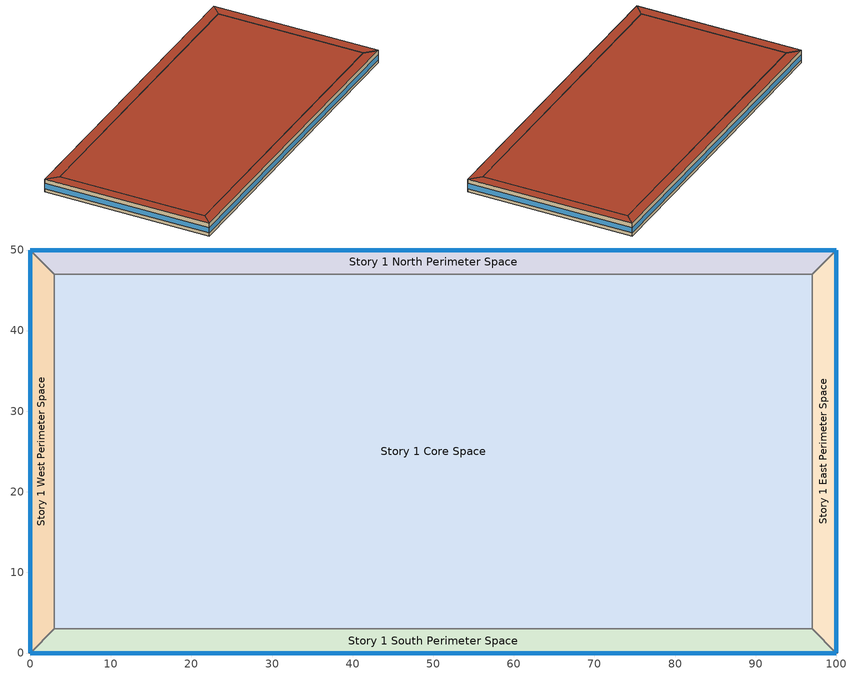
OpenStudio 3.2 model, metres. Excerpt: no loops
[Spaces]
Story 1 West Perimeter Space
 floor ground: 0,0 0,50 3,47 3,3 z0
 wall outside: 0,50 0,0 z0:4
 wall to Story 1 North Perimeter Space: 3,47 0,50 z0:4
 wall to Story 1 Core Space: 3,3 3,47 z0:4
 wall to Story 1 South Perimeter Space: 0,0 3,3 z0:4
 window: 0,49.97 0,0.03 z1:2.6
 roof outside: 3,3 3,47 0,50 0,0 z4
Story 1 North Perimeter Space
 floor ground: 0,50 100,50 97,47 3,47 z0
 wall outside: 100,50 0,50 z0:4
 wall to Story 1 East Perimeter Space: 97,47 100,50 z0:4
 wall to Story 1 Core Space: 3,47 97,47 z0:4
 window: 99.97,50 0.03,50 z1:2.6
 roof outside: 3,47 97,47 100,50 0,50 z4
Story 1 East Perimeter Space
 floor ground: 100,50 100,0 97,3 97,47 z0
 wall outside: 100,0 100,50 z0:4
 wall to Story 1 South Perimeter Space: 97,3 100,0 z0:4
 wall to Story 1 Core Space: 97,47 97,3 z0:4
 window: 100,0.03 100,49.97 z1:2.6
 roof outside: 97,47 97,3 100,0 100,50 z4
Story 1 South Perimeter Space
 floor ground: 100,0 0,0 3,3 97,3 z0
 wall outside: 0,0 100,0 z0:4
 wall to Story 1 Core Space: 97,3 3,3 z0:4
 window: 0.03,0 99.97,0 z1:2.6
 roof outside: 97,3 3,3 0,0 100,0 z4
Story 1 Core Space
 floor ground: 3,3 3,47 97,47 97,3 z0
 roof outside: 97,3 97,47 3,47 3,3 z4
[Building]
Building 1: Space Type=Baseline Model Space Type; Default Construction Set=ASHRAE_189.1-2009_ClimateZone 4-5 (mdoff)_ConstSet
[SizingPeriod:DesignDay] Barometric Pressure {Pa}=98934; Sky Clearness=0; Rain Indicator=0; Snow Indicator=0; Day of Month=21; Daylight Saving Time Indicator=0; Humidity Indicating Type=Wetbulb; Dry-Bulb Temperature Range Modifier Type=DefaultMultipliers
Name | Maximum Dry-Bulb Temperature {C} | Daily Dry-Bulb Temperature Range {deltaC} | Humidity Indicating Conditions at Maximum Dry-Bulb | Wind Speed {m/s} | Wind Direction {deg} | Month | Day Type | Solar Model Indicator | ASHRAE Taub | ASHRAE Taud
Chicago Ohare Intl Ap Ann Htg 99.6% Condns DB | -20 | 0 | -20 | 4.9 | 270 | 1 | WinterDesignDay | ASHRAEClearSky
Chicago Ohare Intl Ap Ann Clg .4% Condns DB=>MWB | 33.3 | 10.5 | 23.7 | 5.2 | 230 | 7 | SummerDesignDay | ASHRAETau | 0.455 | 2.05
[DefaultConstructionSet]
ASHRAE_189.1-2009_ClimateZone 4-5 (mdoff)_ConstSet: Default Exterior Surface Constructions=ASHRAE_189.1-2009_ClimateZone 4-5 (mdoff)_Exterior_DefSurfCons; Default Interior Surface Constructions=000_Interior_DefSurfCons; Default Ground Contact Surface Constructions=000_Ground_DefSurfCons; Default Exterior SubSurface Constructions=ASHRAE_189.1-2009_ClimateZone 4-5 (mdoff)_Exterior_DefSubCons; Default Interior SubSurface Constructions=000_Interior_DefSubCons; Interior Partition Construction=000_Interior Partition
[DefaultSurfaceConstructions]
Name | Floor Construction | Wall Construction | Roof Ceiling Construction
ASHRAE_189.1-2009_ClimateZone 4-5 (mdoff)_Exterior_DefSurfCons | 000_ExtSlabCarpet_4in_ClimateZone 1-8 | ASHRAE_189.1-2009_ExtWall_SteelFrame_ClimateZone 4-8 | ASHRAE_189.1-2009_ExtRoof_IEAD_ClimateZone 2-5
000_Interior_DefSurfCons | 000_Interior Floor | 000_Interior Wall | 000_Interior Ceiling
000_Ground_DefSurfCons | 000_ExtSlabCarpet_4in_ClimateZone 1-8 | 000_ExtSlabCarpet_4in_ClimateZone 1-8 | 000_ExtSlabCarpet_4in_ClimateZone 1-8
[DefaultSubSurfaceConstructions] Glass Door Construction=000_Exterior Window; Skylight Construction=000_Exterior Window; Tubular Daylight Dome Construction=000_Interior Window; Tubular Daylight Diffuser Construction=000_Interior Window
Name | Fixed Window Construction | Operable Window Construction | Door Construction
ASHRAE_189.1-2009_ClimateZone 4-5 (mdoff)_Exterior_DefSubCons | ASHRAE_189.1-2009_ExtWindow_ClimateZone 4-5 | ASHRAE_189.1-2009_ExtWindow_ClimateZone 4-5 | 000_Exterior Door
000_Interior_DefSubCons | 000_Interior Window | 000_Interior Window | 000_Interior Door
[Construction]
000_Interior Partition; 000_Interior Door: 000_G05 25mm wood
000_ExtSlabCarpet_4in_ClimateZone 1-8: MAT-CC05 4 HW CONCRETE, CP02 CARPET PAD
ASHRAE_189.1-2009_ExtWall_SteelFrame_ClimateZone 4-8: MAT-SHEATH, Wall Insulation [39], 1/2IN Gypsum
ASHRAE_189.1-2009_ExtRoof_IEAD_ClimateZone 2-5: Roof Membrane, Roof Insulation [21], Metal Decking
000_Interior Floor: 000_F16 Acoustic tile, 000_F05 Ceiling air space resistance, 000_M11 100mm lightweight concrete
000_Interior Wall: 000_G01a 19mm gypsum board, 000_F04 Wall air space resistance, 000_G01a 19mm gypsum board
000_Interior Ceiling: 000_M11 100mm lightweight concrete, 000_F05 Ceiling air space resistance, 000_F16 Acoustic tile
ASHRAE_189.1-2009_ExtWindow_ClimateZone 4-5: Theoretical Glass [207]
000_Exterior Door: 000_F08 Metal surface, 000_I01 25mm insulation board
000_Exterior Window: 000_Clear 3mm, 000_Air 13mm, 000_Clear 3mm
000_Interior Window: 000_Clear 3mm
[Material]
Name | Roughness | Thickness {m} | Conductivity {W/m-K} | Density {kg/m3} | Specific Heat {J/kg-K} | Thermal Absorptance | Solar Absorptance | Visible Absorptance
000_G05 25mm wood | MediumSmooth | 0.0254 | 0.15 | 608 | 1630
MAT-CC05 4 HW CONCRETE | Rough | 0.1016 | 1.311 | 2240 | 836.8 | 0.9 | 0.7 | 0.7
Wall Insulation [39] | MediumRough | 0.1184 | 0.045 | 265 | 836.8 | 0.9 | 0.7 | 0.7
1/2IN Gypsum | Smooth | 0.0127 | 0.16 | 784.9 | 830 | 0.9 | 0.92 | 0.92
Roof Membrane | VeryRough | 0.0095 | 0.16 | 1121.29 | 1460 | 0.9 | 0.7 | 0.7
Roof Insulation [21] | MediumRough | 0.2105 | 0.049 | 265 | 836.8 | 0.9 | 0.7 | 0.7
Metal Decking | MediumSmooth | 0.0015 | 45.006 | 7680 | 418.4 | 0.9 | 0.7 | 0.3
000_F16 Acoustic tile | MediumSmooth | 0.0191 | 0.06 | 368 | 590
000_M11 100mm lightweight concrete | MediumRough | 0.1016 | 0.53 | 1280 | 840
000_G01a 19mm gypsum board | MediumSmooth | 0.019 | 0.16 | 800 | 1090
000_F08 Metal surface | Smooth | 0.0008 | 45.28 | 7824 | 500
000_I01 25mm insulation board | MediumRough | 0.0254 | 0.03 | 43 | 1210
[Material:NoMass] Thermal Absorptance=0.9; Solar Absorptance=0.7
Name | Roughness | Thermal Resistance | Visible Absorptance
CP02 CARPET PAD | VeryRough | 0.2165 | 0.8
MAT-SHEATH | Rough | 0.3626 | 0.7
[Material:AirGap]
Name | Thermal Resistance
000_F05 Ceiling air space resistance | 0.18
000_F04 Wall air space resistance | 0.15
[WindowMaterial:Glazing] Optical Data Type=SpectralAverage; Thickness=0.003; Infrared Transmittance at Normal Incidence=0
Name | Solar Transmittance at Normal Incidence | Front Side Solar Reflectance at Normal Incidence | Back Side Solar Reflectance at Normal Incidence | Visible Transmittance at Normal Incidence | Front Side Visible Reflectance at Normal Incidence | Back Side Visible Reflectance at Normal Incidence | Front Side Infrared Hemispherical Emissivity | Back Side Infrared Hemispherical Emissivity | Conductivity | Dirt Correction Factor for Solar and Visible Transmittance | Solar Diffusing
Theoretical Glass [207] | 0.3311 | 0.6189 | 0.6189 | 0.44 | 0.51 | 0.51 | 0.9 | 0.9 | 0.0133 | 1 | No
000_Clear 3mm | 0.837 | 0.075 | 0.075 | 0.898 | 0.081 | 0.081 | 0.84 | 0.84 | 0.9
[WindowMaterial:Gas]
000_Air 13mm: Gas Type=Air; Thickness=0.0127
[BuildingStory]
Story 1: Nominal Z Coordinate {m}=0; Nominal Floor to Floor Height {m}=4
[Space] Building Story=Story 1
Name | Thermal Zone
Story 1 West Perimeter Space | Story 1 West Perimeter Thermal Zone
Story 1 North Perimeter Space | Story 1 North Perimeter Thermal Zone
Story 1 East Perimeter Space | Story 1 East Perimeter Thermal Zone
Story 1 South Perimeter Space | Story 1 South Perimeter Thermal Zone
Story 1 Core Space | Story 1 Core Thermal Zone
[ThermalZone] Use Ideal Air Loads=No
Name | Thermostat
Story 1 Core Thermal Zone | Thermostat Setpoint Dual Setpoint 1
Story 1 East Perimeter Thermal Zone | Thermostat Setpoint Dual Setpoint 2
Story 1 North Perimeter Thermal Zone | Thermostat Setpoint Dual Setpoint 3
Story 1 South Perimeter Thermal Zone | Thermostat Setpoint Dual Setpoint 4
Story 1 West Perimeter Thermal Zone | Thermostat Setpoint Dual Setpoint 5
[Coil:Cooling:DX:SingleSpeed] Availability Schedule=Always On Discrete; Rated Total Cooling Capacity {W}=autosize; Rated Sensible Heat Ratio=autosize; Rated COP {W/W}=3; Rated Air Flow Rate {m3/s}=autosize; Rated Evaporator Fan Power Per Volume Flow Rate {W/(m3/s)}=773.3; Minimum Outdoor Dry-Bulb Temperature for Compressor Operation {C}=-25; Condenser Type=AirCooled; Evaporative Condenser Effectiveness=0; Evaporative Condenser Air Flow Rate {m3/s}=Autosize; Evaporative Condenser Pump Rated Power Consumption {W}=Autosize; Crankcase Heater Capacity {W}=0; Maximum Outdoor Dry-Bulb Temperature for Crankcase Heater Operation {C}=0; Basin Heater Capacity {W/K}=0; Basin Heater Setpoint Temperature {C}=10
Name | Total Cooling Capacity Function of Temperature Curve | Total Cooling Capacity Function of Flow Fraction Curve | Energy Input Ratio Function of Temperature Curve | Energy Input Ratio Function of Flow Fraction Curve | Part Load Fraction Correlation Curve
Coil Cooling DX Single Speed 6 | Curve Biquadratic 11 | Curve Quadratic 18 | Curve Biquadratic 12 | Curve Quadratic 19 | Curve Quadratic 20
Coil Cooling DX Single Speed 7 | Curve Biquadratic 17 | Curve Quadratic 29 | Curve Biquadratic 18 | Curve Quadratic 30 | Curve Quadratic 31
[ThermostatSetpoint:DualSetpoint] Heating Setpoint Temperature Schedule=Heating Sch; Cooling Setpoint Temperature Schedule=Cooling Sch
Thermostat Setpoint Dual Setpoint 1; Thermostat Setpoint Dual Setpoint 2; Thermostat Setpoint Dual Setpoint 3; Thermostat Setpoint Dual Setpoint 4; Thermostat Setpoint Dual Setpoint 5
[SpaceType]
Baseline Model Space Type: Default Schedule Set=Baseline Model Schedule Set; Design Specification Outdoor Air Object=Baseline Model OA
[DefaultScheduleSet]
Baseline Model Schedule Set: Number of People Schedule=Baseline Model People Lights and Equipment Schedule; People Activity Level Schedule=Baseline Model People Activity Schedule; Lighting Schedule=Baseline Model People Lights and Equipment Schedule; Electric Equipment Schedule=Baseline Model People Lights and Equipment Schedule; Infiltration Schedule=Baseline Model Infiltration Schedule
[DesignSpecification:OutdoorAir]
Baseline Model OA: Outdoor Air Method=Sum; Outdoor Air Flow per Person {m3/s-person}=0.00943895
[SpaceInfiltration:DesignFlowRate]
Baseline Model Infiltration: Space or SpaceType=Baseline Model Space Type; Design Flow Rate Calculation Method=Flow/ExteriorArea; Flow per Exterior Surface Area {m3/s-m2}=0.0003048
[People:Definition]
Baseline Model People Definition: Number of People Calculation Method=People/Area; People per Space Floor Area {person/m2}=0.0538196; Fraction Radiant=0.3
[People]
Baseline Model People: People Definition=Baseline Model People Definition; Space or SpaceType=Baseline Model Space Type; Multiplier=1
[Lights:Definition]
Baseline Model Lights Definition: Design Level Calculation Method=Watts/Area; Watts per Space Floor Area {W/m2}=10.7639
[Lights]
Baseline Model Lights: Lights Definition=Baseline Model Lights Definition; Space or SpaceType=Baseline Model Space Type; Fraction Replaceable=1
[ElectricEquipment:Definition]
Baseline Model Electric Equipment Definition: Design Level Calculation Method=Watts/Area; Watts per Space Floor Area {W/m2}=10.7639
[ElectricEquipment]
Baseline Model Electric Equipment: Electric Equipment Definition=Baseline Model Electric Equipment Definition; Space or SpaceType=Baseline Model Space Type
[Coil:Heating:DX:SingleSpeed] Availability Schedule=Always On Discrete; Rated Total Heating Capacity {W}=Autosize; Rated COP {W/W}=5; Rated Air Flow Rate {m3/s}=Autosize; Rated Supply Fan Power Per Volume Flow Rate {W/(m3/s)}=773.3; Defrost Strategy=Resistive; Defrost Control=Timed; Defrost Time Period Fraction=0.166667; Resistive Defrost Heater Capacity {W}=2000
Name | Total Heating Capacity Function of Temperature Curve | Total Heating Capacity Function of Flow Fraction Curve | Energy Input Ratio Function of Temperature Curve | Energy Input Ratio Function of Flow Fraction Curve | Part Load Fraction Correlation Curve
Coil Heating DX Single Speed 1 | Curve Cubic 1 | Curve Cubic 2 | Curve Cubic 3 | Curve Quadratic 16 | Curve Quadratic 17
Coil Heating DX Single Speed 2 | Curve Cubic 4 | Curve Cubic 5 | Curve Cubic 6 | Curve Quadratic 27 | Curve Quadratic 28
[Coil:Heating:Electric] Availability Schedule=Always On Discrete
Coil Heating Electric 1; Coil Heating Electric 2; Coil Heating Electric 3
[Fan:OnOff] Availability Schedule=Always On Discrete; Fan Total Efficiency=0.6; Pressure Rise {Pa}=300; Maximum Flow Rate {m3/s}=autosize; Motor Efficiency=0.8; Motor In Airstream Fraction=1
Name | Fan Power Ratio Function of Speed Ratio Curve | Fan Efficiency Ratio Function of Speed Ratio Curve
Fan On Off 1 | Fan On Off Power Curve | Fan On Off Efficiency Curve
Fan On Off 2 | Fan On Off Power Curve 1 | Fan On Off Efficiency Curve 1
Fan On Off 3 | Fan On Off Power Curve 2 | Fan On Off Efficiency Curve 2
[Coil:Heating:DX:VariableSpeed]
Coil Heating DX Variable Speed 1: Nominal Speed Level=1; Rated Heating Capacity At Selected Nominal Speed Level {W}=autosize; Rated Air Flow Rate At Selected Nominal Speed Level {m3/s}=autosize; Energy Part Load Fraction Curve=Curve Quadratic 21; Minimum Outdoor Dry-Bulb Temperature for Compressor Operation {C}=-5; Maximum Outdoor Dry-Bulb Temperature for Defrost Operation {C}=5; Crankcase Heater Capacity {W}=200; Maximum Outdoor Dry-Bulb Temperature for Crankcase Heater Operation {C}=10; Defrost Strategy=Resistive; Defrost Control=OnDemand; Defrost Time Period Fraction=0.166667; Resistive Defrost Heater Capacity {W}=autosize
[Coil:Heating:DX:VariableSpeed:SpeedData]
Coil Heating DX Variable Speed Speed Data 1: Reference Unit Gross Rated Heating Capacity {W}=9124.85; Reference Unit Gross Rated Heating COP=4.29731; Reference Unit Rated Air Flow Rate {m3/s}=0.653; Heating Capacity Function of Temperature Curve=Curve Biquadratic 13; Total  Heating Capacity Function of Air Flow Fraction Curve=Curve Quadratic 22; Energy Input Ratio Function of Temperature Curve=Curve Biquadratic 14; Energy Input Ratio Function of Air Flow Fraction Curve=Curve Quadratic 23
[Coil:Cooling:DX:VariableSpeed]
Coil Cooling DX Variable Speed 1: Nominal Speed Level=1; Gross Rated Total Cooling Capacity At Selected Nominal Speed Level {W}=autosize; Rated Air Flow Rate At Selected Nominal Speed Level {m3/s}=autosize; Nominal Time for Condensate to Begin Leaving the Coil {s}=0; Initial Moisture Evaporation Rate Divided by Steady-State AC Latent Capacity=0; Energy Part Load Fraction Curve=Curve Quadratic 24; Condenser Type=AirCooled; Evaporative Condenser Pump Rated Power Consumption {W}=0; Crankcase Heater Capacity {W}=0; Maximum Outdoor Dry-Bulb Temperature for Crankcase Heater Operation {C}=10; Minimum Outdoor Dry-Bulb Temperature for Compressor Operation {C}=-25; Basin Heater Capacity {W/K}=0; Basin Heater Setpoint Temperature {C}=2
[Coil:Cooling:DX:VariableSpeed:SpeedData]
Coil Cooling DX Variable Speed Speed Data 1: Reference Unit Gross Rated Total Cooling Capacity {W}=8914.19; Reference Unit Gross Rated Sensible Heat Ratio=0.79; Reference Unit Gross Rated Cooling COP {W/W}=3.98049; Reference Unit Rated Air Flow Rate {m3/s}=0.944; Total Cooling Capacity Function of Temperature Curve=Curve Biquadratic 15; Total Cooling Capacity Function of Air Flow Fraction Curve=Curve Quadratic 25; Energy Input Ratio Function of Temperature Curve=Curve Biquadratic 16; Energy Input Ratio Function of Air Flow Fraction Curve=Curve Quadratic 26
[CoilSystem:Cooling:DX:HeatExchangerAssisted]
Coil System Cooling DX Heat Exchanger Assisted 1: Heat Exchanger=Heat Exchanger Air To Air Sensible And Latent 1; Cooling Coil=Coil Cooling DX Single Speed 7
[HeatExchanger:AirToAir:SensibleAndLatent]
Heat Exchanger Air To Air Sensible And Latent 1: Availability Schedule=Always On Discrete; Nominal Supply Air Flow Rate {m3/s}=autosize; Sensible Effectiveness at 100% Heating Air Flow=0.76; Latent Effectiveness at 100% Heating Air Flow=0.68; Sensible Effectiveness at 75% Heating Air Flow=0.81; Latent Effectiveness at 75% Heating Air Flow=0.73; Sensible Effectiveness at 100% Cooling Air Flow=0.76; Latent Effectiveness at 100% Cooling Air Flow=0.68; Sensible Effectiveness at 75% Cooling Air Flow=0.81; Latent Effectiveness at 75% Cooling Air Flow=0.73; Nominal Electric Power {W}=0; Supply Air Outlet Temperature Control=No; Heat Exchanger Type=Plate; Frost Control Type=None; Threshold Temperature {C}=1.7; Economizer Lockout=Yes
[Curve:Biquadratic]
Name | Coefficient1 Constant | Coefficient2 x | Coefficient3 x**2 | Coefficient4 y | Coefficient5 y**2 | Coefficient6 x*y | Minimum Value of x | Maximum Value of x | Minimum Value of y | Maximum Value of y
Curve Biquadratic 11; Curve Biquadratic 17 | 0.942588 | 0.00954335 | 0.00068377 | -0.0110427 | 5.249e-06 | -9.72e-06 | 17 | 22 | 13 | 46
Curve Biquadratic 12; Curve Biquadratic 18 | 0.342414 | 0.034885 | -0.0006237 | 0.00497722 | 0.000437951 | -0.000728028 | 17 | 22 | 13 | 46
Curve Biquadratic 13 | 0.840651 | -8.3433e-05 | -6.83822e-05 | 0.0234245 | 0.000176366 | -9.01777e-05 | 17.78 | 23.33 | -30.56 | 17.22
Curve Biquadratic 14 | 0.917208 | -0.0116036 | 0.00100748 | -0.00892884 | 0.000934913 | -0.000932624 | 17.78 | 23.33 | -30.56 | 17.22
Curve Biquadratic 15 | 1.62534 | -0.0786551 | 0.00306798 | 0.000800209 | -3.5406e-05 | -0.000353441 | 13.89 | 22.22 | 12.78 | 51.67
Curve Biquadratic 16 | 1.42404 | -0.0593311 | 0.00260681 | 0.000886755 | -3.69191e-05 | -0.00035528 | 13.89 | 22.22 | 12.78 | 51.67
[Schedule:Ruleset]
Name | Default Day Schedule | Summer Design Day Schedule | Winter Design Day Schedule
Cooling Sch | Cooling Sch Default
Heating Sch | Heating Sch Default
Baseline Model Infiltration Schedule | Baseline Model Infiltration Schedule Schedule All Days | Baseline Model Infiltration Schedule Summer Design Day | Baseline Model Infiltration Schedule Winter Design Day
Baseline Model People Lights and Equipment Schedule | Baseline Model People Lights and Equipment Schedule Schedule Week Day | Baseline Model People Lights and Equipment Schedule Summer Design Day | Baseline Model People Lights and Equipment Schedule Winter Design Day
Baseline Model People Activity Schedule | Baseline Model People Activity Schedule Default
[Schedule:Day]
Cooling Sch Default: 24, 0, 28
Heating Sch Default: 24, 0, 24
Baseline Model Infiltration Schedule Schedule All Days: 6, 0, 1, 22, 0, 0.25, 24, 0, 1
Baseline Model Infiltration Schedule Winter Design Day; Baseline Model Infiltration Schedule Summer Design Day; Baseline Model People Lights and Equipment Schedule Summer Design Day: 24, 0, 1
Baseline Model People Lights and Equipment Schedule Schedule Week Day: 6, 0, 0, 7, 0, 0.1, 8, 0, 0.2, 12, 0, 0.95, 13, 0, 0.5, 17, 0, 0.95, 18, 0, 0.7, 20, 0, 0.4, 22, 0, 0.1, 24, 0, 0.05
Baseline Model People Lights and Equipment Schedule Winter Design Day; Baseline Model People Lights and Equipment Schedule Schedule Sunday: 24, 0, 0
Baseline Model People Lights and Equipment Schedule Saturday: 6, 0, 0, 8, 0, 0.1, 14, 0, 0.5, 17, 0, 0.1, 24, 0, 0
Baseline Model People Activity Schedule Default: 24, 0, 120
[Schedule:Constant]
Always On Discrete: Value=1
[Curve:Quadratic]
Name | Coefficient1 Constant | Coefficient2 x | Coefficient3 x**2 | Minimum Value of x | Maximum Value of x
Curve Quadratic 16; Curve Quadratic 27 | 1.3824 | -0.4336 | 0.0512 | 0 | 1
Curve Quadratic 17; Curve Quadratic 28 | 0.75 | 0.25 | 0 | 0 | 1
Curve Quadratic 18; Curve Quadratic 29 | 0.8 | 0.2 | 0 | 0.5 | 1.5
Curve Quadratic 19; Curve Quadratic 30 | 1.1552 | -0.1808 | 0.0256 | 0.5 | 1.5
Curve Quadratic 20; Curve Quadratic 21; Curve Quadratic 24; Curve Quadratic 31 | 0.85 | 0.15 | 0 | 0 | 1
Curve Quadratic 22; Curve Quadratic 23; Curve Quadratic 25; Curve Quadratic 26 | 1 | 0 | 0 | 0.5 | 1.5
[Schedule:Rule] Schedule Ruleset=Baseline Model People Lights and Equipment Schedule
Name | Rule Order | Day Schedule | Apply Saturday | Apply Sunday
Baseline Model People Lights and Equipment Schedule Saturday Rule | 1 | Baseline Model People Lights and Equipment Schedule Saturday | Yes
Baseline Model People Lights and Equipment Schedule Sunday Rule | 0 | Baseline Model People Lights and Equipment Schedule Schedule Sunday |  | Yes
[Curve:Cubic]
Name | Coefficient1 Constant | Coefficient2 x | Coefficient3 x**2 | Coefficient4 x**3 | Minimum Value of x | Maximum Value of x
Curve Cubic 1; Curve Cubic 4 | 0.758746 | 0.027626 | 0.000148716 | 3.4992e-06 | -20 | 20
Curve Cubic 2; Curve Cubic 5 | 0.84 | 0.16 | 0 | 0 | 0.5 | 1.5
Curve Cubic 3; Curve Cubic 6 | 1.19248 | -0.0300438 | 0.00103745 | -2.3328e-05 | -20 | 20
Fan On Off Efficiency Curve; Fan On Off Efficiency Curve 1; Fan On Off Efficiency Curve 2 | 1 | 0 | 0 | 0 | 0 | 1
[Curve:Exponent] Coefficient1 Constant=1; Coefficient2 Constant=0; Coefficient3 Constant=0; Minimum Value of x=0; Maximum Value of x=1
Fan On Off Power Curve; Fan On Off Power Curve 1; Fan On Off Power Curve 2
